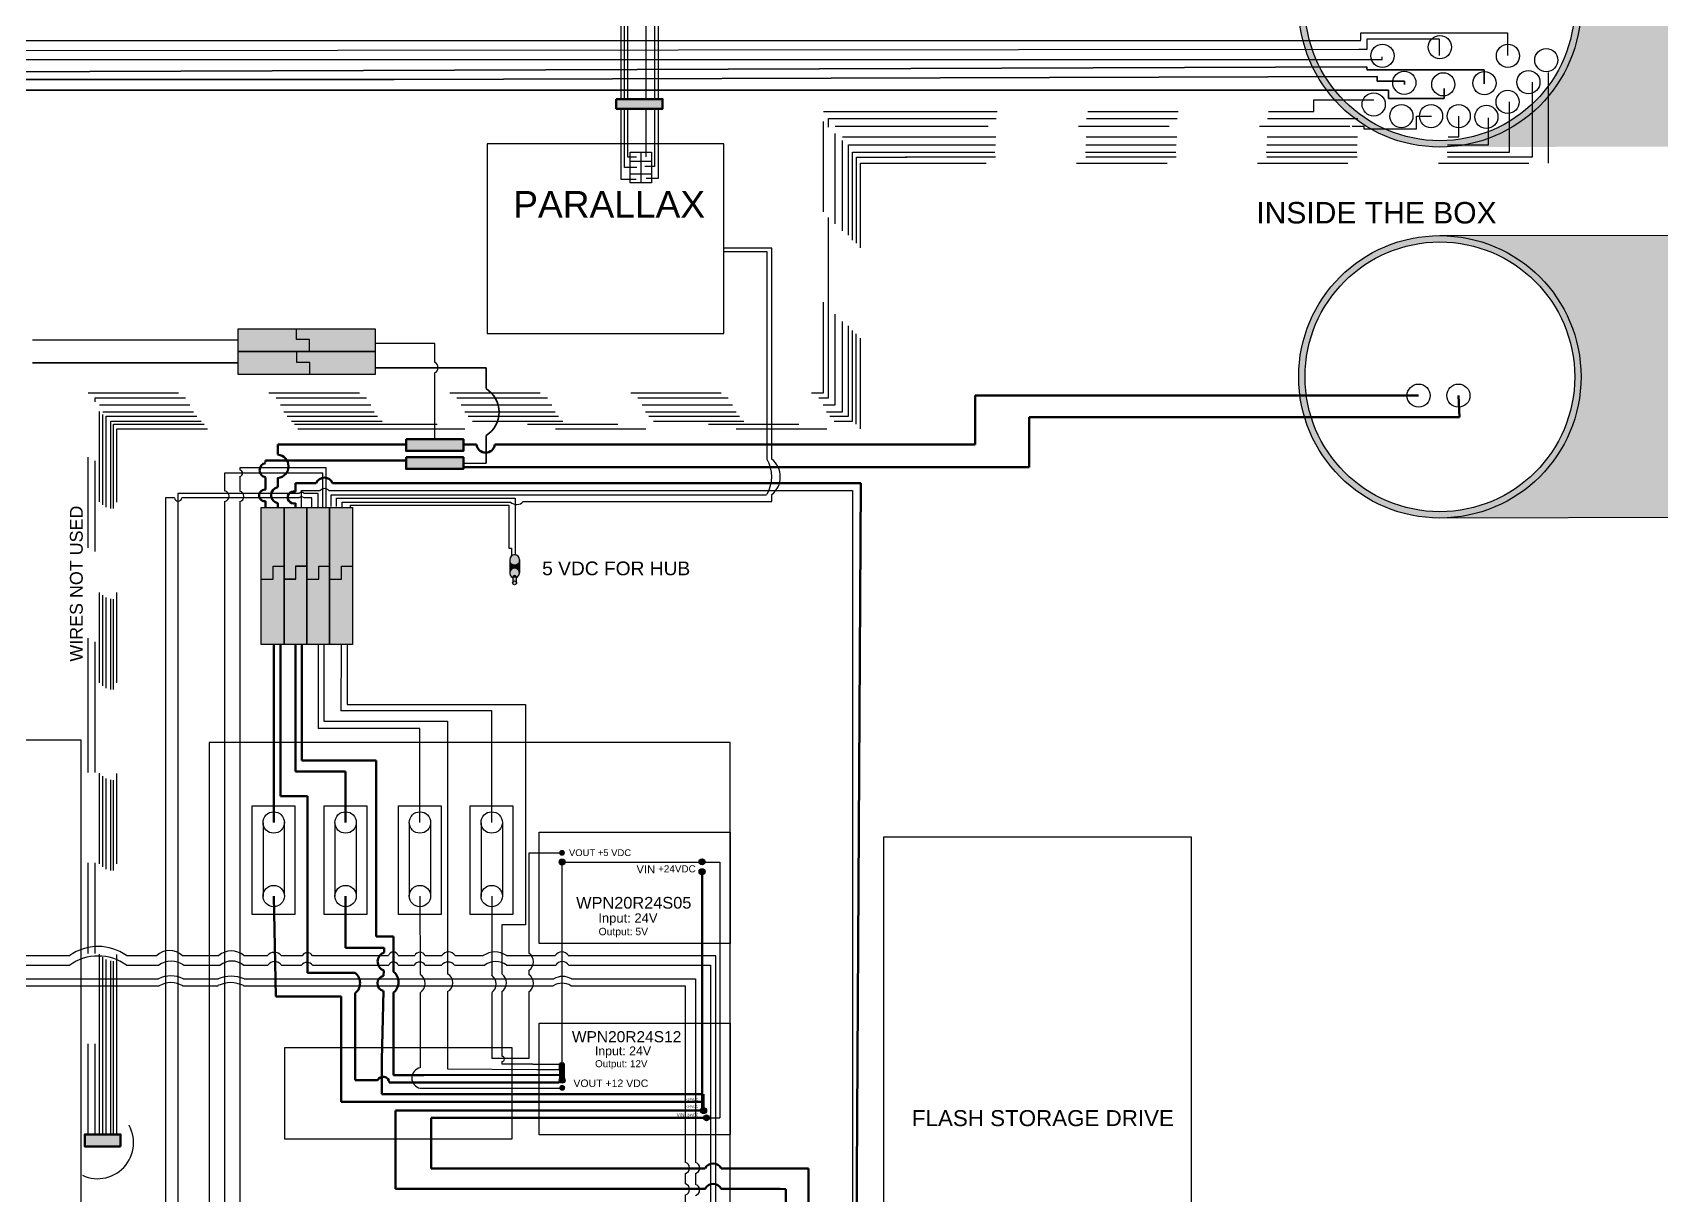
# Paper-space layout 'Layout2' of a CAD drawing. Header units: inches. Extents: x 1.28 to 10.29, y 0.23 to 7.34.
# Drawn here: x 3.052 to 4.853, y 4.279 to 5.564 of the extents above; entities that cross this region are included whole.
import ezdxf

# ---------------------------------------------------------------- set-up
doc = ezdxf.new("R2010")
doc.units = ezdxf.units.IN
doc.header["$LTSCALE"] = 0.002
doc.header["$MEASUREMENT"] = 0
doc.linetypes.add('ACAD_ISO02W100', pattern=[15, 12, -3])
doc.linetypes.add('ACAD_ISO03W100', pattern=[30, 12, -18])
for name, color, linetype in [('12VDC', 2, 'Continuous'), ('12VDC red', 1, 'Continuous'), ('5V for hub', 250, 'Continuous'), ('5VDC', 1, 'Continuous'), ('Black GND', 250, 'Continuous'), ('Connectors', 250, 'Continuous'), ('goes out of box', 4, 'Continuous'), ('Parallax', 83, 'Continuous'), ('power conv', 8, 'Continuous'), ('power protection board', 7, 'Continuous'), ('r232 motor control wires', 251, 'Continuous'), ('Texts', 6, 'Continuous')]:
    doc.layers.add(name, color=color, linetype=linetype)
for name, color, linetype, lineweight in [('12VDC Blue', 5, 'Continuous', 30), ('24VDC', 1, 'Continuous', 60), ('Flash Drive', 1, 'Continuous', 30), ('Hole', 250, 'ACAD_ISO02W100', 90), ('lidar data', 251, 'Continuous', 30), ('Motherboard', 92, 'Continuous', 30), ('tape', 8, 'Continuous', 90), ('White Wires Hole', 251, 'ACAD_ISO02W100', 25), ('White Wires Parallax', 251, 'Continuous', 25)]:
    doc.layers.add(name, color=color, linetype=linetype, lineweight=lineweight)
doc.styles.get("Standard").update_dxf_attribs({"font": 'arial.ttf'})

psp = doc.layouts.new('Layout2')

# ---------------------------------------------------------------- hatches: boundary and pattern name
at = {"layer": '24VDC', "true_color": 0x636466}
h = psp.add_hatch(color=251, dxfattribs=at)
h.dxf.hatch_style = 1
h.paths.add_polyline_path([(3.5282, 5.1145), (3.4648, 5.1145), (3.4648, 5.1086), (3.5282, 5.1086)])
h.paths.add_polyline_path([(3.5282, 5.1086), (3.4648, 5.1086), (3.4648, 5.1016), (3.5282, 5.1016)])
h.paths.add_polyline_path([(3.5282, 5.0881), (3.4648, 5.0881), (3.4648, 5.0816), (3.5282, 5.0816)])
h.paths.add_polyline_path([(3.5282, 5.0945), (3.4648, 5.0945), (3.4648, 5.0881), (3.5282, 5.0881)])
at = {"layer": '24VDC', "true_color": 0x939598, "transparency": 33554687}
h = psp.add_hatch(color=252, dxfattribs=at)
h.dxf.hatch_style = 1
h.paths.add_polyline_path([(3.7938, 4.3905), (3.7921, 4.3905), (3.7921, 4.3819), (3.7938, 4.3819)])
h.paths.add_polyline_path([(3.7938, 4.3819), (3.7921, 4.3819), (3.7921, 4.3723), (3.7938, 4.3723)])
at = {"layer": '5V for hub', "true_color": 0x939598}
h = psp.add_hatch(color=252, dxfattribs=at)
h.dxf.hatch_style = 1
h.paths.add_polyline_path([(3.5795, 4.9814, 1), (3.5902, 4.9814, 1)])
h.paths.add_polyline_path([(3.5795, 4.9666, 0.298414), (3.5827, 4.9617, -0.94395), (3.587, 4.9617, 0.298414), (3.5902, 4.9666, 1)])
h.paths.add_polyline_path([(3.587, 4.9557, 1), (3.5827, 4.9557, 1)])
h.paths.add_polyline_path([(3.587, 4.9617, 0.94395), (3.5827, 4.9617, 0.208334)], flags=17)
h.paths.add_polyline_path([(3.587, 4.9616, 1), (3.5827, 4.9616), (3.5827, 4.9557, -1), (3.587, 4.9557)])
h = psp.add_hatch(color=252, dxfattribs=at)
h.dxf.hatch_style = 1
h.paths.add_polyline_path([(3.5902, 4.9814, -1), (3.5795, 4.9814), (3.5795, 4.9668), (3.5795, 4.9668, -0.982512), (3.5902, 4.9666), (3.5902, 4.9666)])
h = psp.add_hatch(color=252, dxfattribs=at)
h.dxf.hatch_style = 1
h.paths.add_polyline_path([(3.5827, 4.9617, 0.208334), (3.587, 4.9617, 0.94395)])
at = {"layer": '5VDC'}
h = psp.add_hatch(color=1, dxfattribs=at)
h.dxf.hatch_style = 1
h.paths.add_polyline_path([(3.3551, 5.0389), (3.3299, 5.0389), (3.3299, 4.9601), (3.3431, 4.9601), (3.3431, 4.9745), (3.3551, 4.9745)])
h.paths.add_polyline_path([(3.3551, 4.9745), (3.3431, 4.9745), (3.3431, 4.9601), (3.3299, 4.9601), (3.3299, 4.8877), (3.3551, 4.8877)])
h.paths.add_polyline_path([(3.3299, 4.9743), (3.3179, 4.9743), (3.3179, 4.9599), (3.3047, 4.9599), (3.3047, 4.8877), (3.3299, 4.8877)])
h.paths.add_polyline_path([(3.3299, 5.0389), (3.3047, 5.0389), (3.3047, 4.9599), (3.3179, 4.9599), (3.3179, 4.9743), (3.3299, 4.9743)])
h = psp.add_hatch(color=5, dxfattribs=at)
h.dxf.hatch_style = 1
h.paths.add_polyline_path([(3.3803, 5.0389), (3.3551, 5.0389), (3.3551, 4.9596), (3.3683, 4.9596), (3.3683, 4.974), (3.3803, 4.974)])
h.paths.add_polyline_path([(3.3803, 4.974), (3.3683, 4.974), (3.3683, 4.9596), (3.3551, 4.9596), (3.3551, 4.8877), (3.3803, 4.8877)])
h = psp.add_hatch(color=2, dxfattribs=at)
h.dxf.hatch_style = 1
h.paths.add_polyline_path([(3.4055, 5.0389), (3.3803, 5.0389), (3.3803, 4.9598), (3.3935, 4.9598), (3.3935, 4.9743), (3.4055, 4.9743)])
h.paths.add_polyline_path([(3.4055, 4.9743), (3.3935, 4.9743), (3.3935, 4.9598), (3.3803, 4.9598), (3.3803, 4.8877), (3.4055, 4.8877)])
at = {"layer": 'Black GND', "transparency": 33554687}
h = psp.add_hatch(color=4, dxfattribs=at)
h.dxf.hatch_style = 1
h.paths.add_polyline_path([(4.9055, 5.3401), (4.6073, 5.3395, -0.415378), (4.7641, 5.1834, -0.41305), (4.6086, 5.0272), (4.9055, 5.0278)])
h.paths.add_polyline_path([(5.2204, 5.3407), (4.9055, 5.3401), (4.9055, 5.0278), (5.2216, 5.0284, -0.415378), (5.0648, 5.1846, -0.41305)])
at = {"layer": 'Black GND'}
h = psp.add_hatch(color=1, dxfattribs=at)
h.dxf.hatch_style = 1
h.paths.add_polyline_path([(3.3583, 5.1861), (3.3583, 5.1993), (3.3439, 5.1993), (3.3439, 5.2113), (3.2793, 5.2113), (3.2793, 5.1861)])
at = {"layer": 'Black GND', "transparency": 33554687}
h = psp.add_hatch(color=1, dxfattribs=at)
h.dxf.hatch_style = 1
h.paths.add_polyline_path([(3.634, 4.6573, 0.414214), (3.6373, 4.654), (3.6373, 4.6573), (3.6405, 4.6573, 1)])
h.paths.add_polyline_path([(3.6405, 4.6573), (3.6373, 4.6573), (3.6373, 4.654, 0.414214)], flags=17)
at = {"layer": 'Black GND', "true_color": 0x000000, "transparency": 33554687}
h = psp.add_hatch(color=18, dxfattribs=at)
h.dxf.hatch_style = 1
h.paths.add_polyline_path([(3.6341, 4.6471, 0.414214), (3.6374, 4.6438), (3.6374, 4.6471), (3.6407, 4.6471, 1)])
h.paths.add_polyline_path([(3.6407, 4.6471), (3.6374, 4.6471), (3.6374, 4.6438, 0.414214)], flags=17)
h = psp.add_hatch(color=18, dxfattribs=at)
h.dxf.hatch_style = 1
h.paths.add_polyline_path([(3.7888, 4.6473, 0.414214), (3.7921, 4.644), (3.7921, 4.6473), (3.7954, 4.6473, 1)])
h.paths.add_polyline_path([(3.7954, 4.6473), (3.7921, 4.6473), (3.7921, 4.644, 0.414214)], flags=17)
at = {"layer": 'Black GND', "transparency": 33554687}
h = psp.add_hatch(color=1, dxfattribs=at)
h.dxf.hatch_style = 1
h.paths.add_polyline_path([(3.7888, 4.6364, 0.414214), (3.7921, 4.6331), (3.7921, 4.6364), (3.7954, 4.6364, 1)])
h.paths.add_polyline_path([(3.7954, 4.6364), (3.7921, 4.6364), (3.7921, 4.6331, 0.414214)], flags=17)
at = {"layer": 'Black GND', "true_color": 0x000000, "transparency": 33554687}
h = psp.add_hatch(color=18, dxfattribs=at)
h.dxf.hatch_style = 1
h.paths.add_polyline_path([(3.6341, 4.4059, 0.414214), (3.6374, 4.4026), (3.6374, 4.4059), (3.6407, 4.4059, 1)])
h.paths.add_polyline_path([(3.6407, 4.4059), (3.6374, 4.4059), (3.6374, 4.4026, 0.414214)], flags=17)
at = {"layer": 'Black GND', "transparency": 33554687}
h = psp.add_hatch(color=1, dxfattribs=at)
h.dxf.hatch_style = 1
h.paths.add_polyline_path([(3.6342, 4.3975, 0.414214), (3.6375, 4.3942), (3.6375, 4.3975), (3.6408, 4.3975, 1)])
h.paths.add_polyline_path([(3.6408, 4.3975), (3.6375, 4.3975), (3.6375, 4.3942, 0.414214)], flags=17)
h = psp.add_hatch(color=1, dxfattribs=at)
h.dxf.hatch_style = 1
h.paths.add_polyline_path([(3.7906, 4.3723, 0.414214), (3.7938, 4.369), (3.7938, 4.3723), (3.7971, 4.3723, 1)])
h.paths.add_polyline_path([(3.7971, 4.3723), (3.7938, 4.3723), (3.7938, 4.369, 0.414214)], flags=17)
at = {"layer": 'Black GND', "true_color": 0x000000, "transparency": 33554687}
h = psp.add_hatch(color=18, dxfattribs=at)
h.dxf.hatch_style = 1
h.paths.add_polyline_path([(3.7937, 4.3643, 0.414214), (3.797, 4.361), (3.797, 4.3643), (3.8002, 4.3643, 1)])
h.paths.add_polyline_path([(3.8002, 4.3643), (3.797, 4.3643), (3.797, 4.361, 0.414214)], flags=17)
at = {"layer": 'goes out of box'}
h = psp.add_hatch(color=256, dxfattribs=at)
h.dxf.hatch_style = 1
h.paths.add_polyline_path([(4.4518, 5.5935, 1), (4.7641, 5.5935, 1)])
h.paths.add_polyline_path([(4.7571, 5.5935, -1), (4.4588, 5.5935, -1)], flags=16)
h = psp.add_hatch(color=256, dxfattribs=at)
h.dxf.hatch_style = 1
h.paths.add_polyline_path([(4.4518, 5.1834, 1), (4.7641, 5.1834, 1)])
h.paths.add_polyline_path([(4.7571, 5.1834, -1), (4.4588, 5.1834, -1)], flags=16)
at = {"layer": 'goes out of box', "true_color": 0x000000}
h = psp.add_hatch(color=18, dxfattribs=at)
h.dxf.hatch_style = 1
h.paths.add_polyline_path([(3.2793, 5.2365), (3.2793, 5.2113), (3.3581, 5.2113), (3.3581, 5.2245), (3.3437, 5.2245), (3.3437, 5.2365)])
h.paths.add_polyline_path([(3.3437, 5.2365), (3.3437, 5.2245), (3.3581, 5.2245), (3.3581, 5.2113), (3.4305, 5.2113), (3.4305, 5.2365)])
at = {"layer": 'goes out of box'}
h = psp.add_hatch(color=1, dxfattribs=at)
h.dxf.hatch_style = 1
h.paths.add_polyline_path([(3.3583, 5.1861), (3.3583, 5.1993), (3.3439, 5.1993), (3.3439, 5.2113), (3.2793, 5.2113), (3.2793, 5.1861)], flags=17)
h.paths.add_polyline_path([(3.2793, 5.2113), (3.2793, 5.1861), (3.4305, 5.1861), (3.4305, 5.2113)])
at = {"layer": 'tape', "true_color": 0x939598, "transparency": 33554687}
h = psp.add_hatch(color=252, dxfattribs=at)
h.dxf.hatch_style = 1
h.paths.add_polyline_path([(3.7484, 5.4904), (3.6973, 5.4904), (3.6973, 5.4798), (3.7484, 5.4798)])
at = {"layer": 'tape', "true_color": 0x636466, "transparency": 33554687}
h = psp.add_hatch(color=251, dxfattribs=at)
h.dxf.hatch_style = 1
h.paths.add_polyline_path([(3.7484, 5.4904), (3.6973, 5.4904), (3.6973, 5.4798), (3.7484, 5.4798)])
at = {"layer": 'tape', "transparency": 33554687}
h = psp.add_hatch(color=8, dxfattribs=at)
h.dxf.hatch_style = 1
h.paths.add_polyline_path([(3.6374, 4.4245), (3.635, 4.4245), (3.635, 4.421), (3.6374, 4.421)])
h.paths.add_polyline_path([(3.6391, 4.4245), (3.6374, 4.4245), (3.6374, 4.4091, -0.143295), (3.6391, 4.4086)])
h.paths.add_polyline_path([(3.6374, 4.421), (3.635, 4.421), (3.6351, 4.4126), (3.6374, 4.4126)])
h.paths.add_polyline_path([(3.6374, 4.4126), (3.6351, 4.4126), (3.6352, 4.4083, -0.181979), (3.6374, 4.4091)])
at = {"layer": 'tape', "true_color": 0x636466, "transparency": 33554687}
h = psp.add_hatch(color=251, dxfattribs=at)
h.dxf.hatch_style = 1
h.paths.add_polyline_path([(3.1492, 4.3461), (3.1095, 4.3461), (3.1095, 4.3327), (3.1492, 4.3327)])
at = {"layer": 'White Wires Hole', "transparency": 33554687}
h = psp.add_hatch(color=4, dxfattribs=at)
h.dxf.hatch_style = 1
h.paths.add_polyline_path([(4.9055, 5.7502), (4.7243, 5.7499), (4.7243, 5.7367), (4.7435, 5.7367), (4.7435, 5.7335), (4.7435, 5.671, -0.130634), (4.7641, 5.5935, -0.174959), (4.7281, 5.4938), (4.7281, 5.4376), (4.9055, 5.438)])
h.paths.add_polyline_path([(4.7435, 5.7335), (4.7435, 5.7367), (4.7243, 5.7367), (4.7243, 5.7499), (4.7207, 5.7499), (4.7207, 5.7335), (4.7405, 5.7335), (4.7405, 5.676, -0.009181), (4.7435, 5.671)])
h.paths.add_polyline_path([(4.7405, 5.7335), (4.7207, 5.7335), (4.7207, 5.7499), (4.7165, 5.7499), (4.7165, 5.7297), (4.7358, 5.7297), (4.7358, 5.6832, -0.013843), (4.7405, 5.676)])
h.paths.add_polyline_path([(4.7358, 5.7297), (4.7165, 5.7297), (4.7165, 5.7499), (4.7145, 5.7499), (4.7145, 5.7269), (4.7165, 5.7269), (4.7315, 5.7269), (4.7315, 5.7226), (4.7315, 5.6889, -0.011389), (4.7358, 5.6832)])
h.paths.add_polyline_path([(4.7315, 5.7269), (4.7165, 5.7269), (4.7145, 5.7269), (4.7145, 5.7499), (4.7124, 5.7499), (4.7124, 5.7226), (4.7276, 5.7226), (4.7276, 5.6938, -0.010079), (4.7315, 5.6889), (4.7315, 5.7226)])
h.paths.add_polyline_path([(4.7276, 5.7226), (4.7124, 5.7226), (4.7124, 5.7499), (4.7082, 5.7499), (4.7082, 5.7132, -0.043998), (4.7276, 5.6938)])
h.paths.add_polyline_path([(4.7082, 5.7499), (4.7056, 5.7498), (4.7056, 5.7386), (4.6841, 5.7386), (4.6841, 5.7298, -0.046915), (4.7082, 5.7132)])
h.paths.add_polyline_path([(4.7056, 5.7498), (4.7032, 5.7498), (4.7032, 5.7467), (4.6535, 5.7467), (4.6535, 5.7428, -0.053396), (4.6841, 5.7298), (4.6841, 5.7386), (4.7056, 5.7386)])
h.paths.add_polyline_path([(4.7032, 5.7498), (4.6226, 5.7497), (4.6226, 5.749, -0.050676), (4.6535, 5.7428), (4.6535, 5.7467), (4.7032, 5.7467)])
h.paths.add_polyline_path([(4.7281, 5.4938, -0.04037), (4.7105, 5.4758), (4.7105, 5.4376), (4.7281, 5.4376)])
h.paths.add_polyline_path([(4.7105, 5.4758, -0.050311), (4.6849, 5.4577), (4.6849, 5.4375), (4.7105, 5.4376)])
h.paths.add_polyline_path([(4.6849, 5.4577, -0.041428), (4.6615, 5.4468), (4.6615, 5.4398), (4.6354, 5.4398, -0.04318), (4.6086, 5.4374), (4.6849, 5.4375)])
h.paths.add_polyline_path([(4.6615, 5.4468, -0.043352), (4.6354, 5.4398), (4.6615, 5.4398)], flags=17)
h.paths.add_polyline_path([(5.2207, 5.7509), (4.9055, 5.7502), (4.9055, 5.438), (5.221, 5.4386, -0.414214), (5.0648, 5.5947, -0.413632)])

# ---------------------------------------------------------------- linework, layer by layer
psp.add_line((3.3067, 4.6906), (3.3067, 4.6091))
psp.add_lwpolyline([(3.3308, 4.4422), (3.5819, 4.4422), (3.5819, 4.3407), (3.3308, 4.3407)], close=True)
at = {"layer": '12VDC'}
for p, q in [((3.0929, 4.5436), (2.8016, 4.5436)), ((3.1888, 4.5436), (3.1557, 4.5436)), ((3.2577, 4.5436), (3.2175, 4.5436)), ((3.3115, 4.5436), (3.2855, 4.5436)), ((3.3501, 4.5436), (3.3267, 4.5436)), ((3.4453, 4.5436), (3.3614, 4.5436)), ((3.4744, 4.5436), (3.456, 4.5436)), ((3.5045, 4.5436), (3.486, 4.5436)), ((3.5502, 4.5436), (3.519, 4.5436)), ((3.6297, 4.5436), (3.5757, 4.5436)), ((3.8072, 4.5436), (3.6442, 4.5436)), ((3.8072, 4.0103), (3.8072, 4.5436)), ((2.821, 4.5331), (3.0929, 4.5331)), ((3.1557, 4.5331), (3.1913, 4.5331)), ((3.2189, 4.5331), (3.2594, 4.5331)), ((3.285, 4.5331), (3.312, 4.5331)), ((3.327, 4.5331), (3.3492, 4.5331)), ((3.3614, 4.5331), (3.4457, 4.5331)), ((3.456, 4.5331), (3.4738, 4.5331)), ((3.486, 4.5331), (3.5039, 4.5331)), ((3.5186, 4.5331), (3.5518, 4.5331)), ((3.5759, 4.5331), (3.6303, 4.5331)), ((3.6448, 4.5331), (3.8016, 4.5331)), ((3.8016, 4.5331), (3.8016, 3.9915))]:
    psp.add_line(p, q, dxfattribs=at)
at = {"layer": '12VDC', "color": 1}
for p, q in [((3.4804, 4.4283), (3.4804, 4.4197)), ((3.4804, 4.3971), (3.6383, 4.3971))]:
    psp.add_line(p, q, dxfattribs=at)
at = {"layer": '12VDC'}
for centre, radius, start, end in [((3.1243, 4.5002), 0.0536, 54.145, 125.855), ((3.1243, 4.4896), 0.0536, 54.145, 125.855), ((3.2032, 4.5284), 0.0209, 46.6149, 133.3851), ((3.2716, 4.5276), 0.0212, 49.0639, 130.9361), ((3.3191, 4.5375), 0.00977, 38.6855, 141.3145), ((3.3557, 4.5408), 0.00632, 26.293, 153.707), ((3.4507, 4.542), 0.00562, 16.6455, 163.3545), ((3.4802, 4.541), 0.00637, 24.5259, 155.4741), ((3.5117, 4.5392), 0.0085, 31.5795, 148.4205), ((3.563, 4.5257), 0.022, 54.5369, 125.4631), ((3.637, 4.5392), 0.0085, 31.5795, 148.4205), ((3.2051, 4.5144), 0.0232, 53.4434, 126.5566), ((3.2722, 4.5175), 0.0202, 50.6889, 129.3111), ((3.3195, 4.5281), 0.00896, 33.3424, 146.6576), ((3.3553, 4.5286), 0.00756, 36.4185, 143.5815), ((3.4509, 4.531), 0.00555, 21.2053, 158.7947), ((3.4799, 4.5294), 0.00711, 31.3283, 148.6717), ((3.5112, 4.5273), 0.0093, 38.1799, 141.8201), ((3.5639, 4.5167), 0.0203, 53.6551, 126.3449), ((3.6375, 4.5286), 0.0085, 31.5795, 148.4205)]:
    psp.add_arc(centre, radius, start, end, dxfattribs=at)
at = {"layer": '12VDC', "color": 1}
psp.add_arc((3.4826, 4.4084), 0.0115, 101.1721, 258.8279, dxfattribs=at)
at = {"layer": '12VDC Blue'}
for p, q in [((3.2088, 5.0497), (3.199, 5.0497)), ((3.199, 5.0497), (3.199, 3.7272)), ((3.3099, 5.0544), (3.2125, 5.0544)), ((3.2125, 5.0544), (3.2125, 3.7349)), ((3.284, 5.0497), (3.217, 5.0497)), ((3.3464, 5.0497), (3.284, 5.0497)), ((3.3466, 5.0544), (3.3099, 5.0544)), ((3.3608, 5.0497), (3.352, 5.0497)), ((3.3677, 5.0544), (3.3522, 5.0544)), ((3.3608, 5.0389), (3.3608, 5.0497)), ((3.3677, 5.0389), (3.3677, 5.0544))]:
    psp.add_line(p, q, dxfattribs=at)
for centre, radius, start, end in [((3.2129, 5.0502), 0.00413, 186.8534, 353.1466), ((3.3492, 5.0459), 0.00472, 53.3106, 126.6894), ((3.3494, 5.0524), 0.00341, 34.2464, 145.7536)]:
    psp.add_arc(centre, radius, start, end, dxfattribs=at)
at = {"layer": '12VDC red'}
for p, q in [((3.4801, 4.6095), (3.4803, 4.523)), ((3.4803, 4.5027), (3.4804, 4.4283))]:
    psp.add_line(p, q, dxfattribs=at)
at = {"layer": '24VDC', "color": 253, "lineweight": 35}
psp.add_line((3.2793, 5.1987), (3.0518, 5.1987), dxfattribs=at)
at = {"layer": '24VDC', "color": 1, "lineweight": 35}
for p, q in [((3.5533, 5.1933), (3.4305, 5.1933)), ((3.5533, 5.1704), (3.5533, 5.1933)), ((3.5533, 5.0881), (3.5533, 5.1185))]:
    psp.add_line(p, q, dxfattribs=at)
at = {"layer": '24VDC'}
for p, q in [((4.6295, 5.1389), (4.6284, 5.1626)), ((4.1536, 5.0834), (4.1536, 5.1389)), ((4.1536, 5.1389), (4.6295, 5.1389)), ((3.3094, 5.0908), (3.4648, 5.0908)), ((3.3094, 5.089), (3.3094, 5.0908)), ((3.8389, 5.0834), (3.5282, 5.0834)), ((3.8389, 5.0834), (4.1536, 5.0834)), ((3.3094, 5.0588), (3.3094, 5.0723)), ((3.3425, 5.0657), (3.3654, 5.0657)), ((3.3425, 5.0565), (3.3425, 5.0657)), ((3.3835, 5.0657), (3.9132, 5.0657)), ((3.9132, 5.0657), (3.9676, 5.0657)), ((3.9676, 5.0657), (3.9615, 3.9762)), ((3.3094, 5.0389), (3.3094, 5.0459)), ((3.3425, 5.0389), (3.3425, 5.0437)), ((3.3185, 4.7492), (3.3185, 4.8877)), ((3.3427, 4.8877), (3.3427, 4.7472)), ((3.3185, 4.6908), (3.3185, 4.7492)), ((3.3479, 4.7471), (3.3427, 4.7472)), ((3.3979, 4.7471), (3.3479, 4.7471)), ((3.3979, 4.6908), (3.3979, 4.7471)), ((3.3979, 4.6095), (3.3979, 4.5522)), ((3.3979, 4.5522), (3.4407, 4.5522)), ((3.4407, 4.5522), (3.4405, 4.5471)), ((3.4401, 4.5272), (3.44, 4.5214)), ((3.4533, 4.3567), (3.4533, 4.3723)), ((3.4533, 4.3567), (3.4533, 4.2858)), ((3.4533, 4.2858), (3.7956, 4.2858)), ((3.8133, 4.2858), (3.8783, 4.2858)), ((3.8783, 4.2858), (3.8848, 4.2857)), ((3.8848, 4.2238), (3.8848, 4.2857))]:
    psp.add_line(p, q, dxfattribs=at)
at = {"layer": '24VDC', "color": 1, "lineweight": 30}
psp.add_line((3.5282, 5.0881), (3.5533, 5.0881), dxfattribs=at)
at = {"layer": '24VDC', "ltscale": 4}
psp.add_line((3.7921, 4.3905), (3.7921, 4.6364), dxfattribs=at)
at = {"layer": '24VDC', "lineweight": 70}
for p, q in [((3.3207, 4.4985), (3.3185, 4.6095)), ((3.4397, 4.5048), (3.438, 4.4283)), ((3.3932, 4.4985), (3.3207, 4.4985)), ((3.3932, 4.4283), (3.3932, 4.4985))]:
    psp.add_line(p, q, dxfattribs=at)
at = {"layer": '24VDC', "lineweight": 70, "ltscale": 4}
for p, q in [((3.3932, 4.4283), (3.3932, 4.3819)), ((3.3932, 4.3819), (3.7921, 4.3819)), ((3.438, 4.3905), (3.7921, 4.3905)), ((3.4533, 4.3723), (3.7921, 4.3723))]:
    psp.add_line(p, q, dxfattribs=at)
at = {"layer": '24VDC', "linetype": 'ACAD_ISO03W100', "lineweight": 70, "ltscale": 4}
psp.add_line((3.438, 4.4283), (3.438, 4.3905), dxfattribs=at)
at = {"layer": '24VDC', "color": 1, "lineweight": 35}
psp.add_arc((3.5369, 5.1444), 0.0307, 302.2487, 57.7513, dxfattribs=at)
at = {"layer": '24VDC'}
for centre, radius, start, end in [((3.3109, 5.0802), 0.00802, 100.7194, 259.2806), ((3.3745, 5.0624), 0.00962, 20.0097, 159.9903), ((3.3088, 5.0523), 0.00649, 84.4713, 275.5287), ((3.3406, 5.0501), 0.00665, 73.606, 286.394), ((3.4441, 4.5371), 0.0107, 109.3949, 248.1833), ((3.4415, 4.513), 0.00845, 100.0702, 257.508)]:
    psp.add_arc(centre, radius, start, end, dxfattribs=at)
at = {"layer": '24VDC', "lineweight": 90}
psp.add_arc((3.8044, 4.2816), 0.00976, 25.5798, 154.4202, dxfattribs=at)
at = {"layer": '5V for hub'}
for p, q in [((3.4034, 5.0389), (3.4034, 5.0416)), ((3.4034, 5.0416), (3.4998, 5.0416)), ((3.4998, 5.0416), (3.5784, 5.0416)), ((3.5784, 5.0416), (3.5784, 4.9939))]:
    psp.add_line(p, q, dxfattribs=at)
at = {"layer": '5V for hub', "color": 250}
psp.add_lwpolyline([(3.3878, 5.04), (3.3878, 5.0492), (3.5216, 5.0492), (3.5854, 5.0492), (3.5854, 5.0108), (3.5854, 4.9866)], dxfattribs=at)
at = {"layer": '5V for hub'}
for points in [[(3.5902, 4.9814, 1), (3.5795, 4.9814), (3.5795, 4.9668)], [(3.587, 4.9557), (3.587, 4.9616, 1), (3.5827, 4.9616), (3.5827, 4.9558)]]:
    psp.add_lwpolyline(points, format="xyb", dxfattribs=at)
psp.add_lwpolyline([(3.5902, 4.9814), (3.5902, 4.9666)], close=True, dxfattribs=at)
psp.add_circle((3.5848, 4.9557), 0.00212, dxfattribs=at)
psp.add_arc((3.5848, 4.9666), 0.00531, 293.5366, 246.4634, dxfattribs=at)
at = {"layer": '5VDC'}
for p, q in [((3.3677, 4.8877), (3.3677, 4.7947)), ((3.3929, 4.8877), (3.3927, 4.8143)), ((3.5596, 4.8143), (3.3927, 4.8143)), ((3.5596, 4.6908), (3.5596, 4.8143)), ((3.4801, 4.7947), (3.3677, 4.7947)), ((3.4801, 4.6908), (3.4801, 4.7947)), ((3.5596, 4.6095), (3.5596, 4.5218)), ((3.5596, 4.5027), (3.5596, 4.43))]:
    psp.add_line(p, q, dxfattribs=at)
at = {"layer": '5VDC', "ltscale": 4.5}
for p, q in [((3.6372, 4.6569), (3.6007, 4.6569)), ((3.6007, 4.6569), (3.6007, 4.5465)), ((3.6007, 4.5273), (3.6007, 4.5226)), ((3.6007, 4.5035), (3.6007, 4.4651)), ((3.6007, 4.4651), (3.6007, 4.43)), ((3.6007, 4.43), (3.5597, 4.43))]:
    psp.add_line(p, q, dxfattribs=at)
at = {"layer": '5VDC'}
for points in [[(3.8641, 5.0921), (3.8641, 5.3216), (3.8163, 5.3216)], [(3.3821, 5.0402), (3.3821, 5.0528), (3.4924, 5.0528), (3.8633, 5.0528)]]:
    psp.add_lwpolyline(points, dxfattribs=at)
for centre, radius, start, end in [((3.8308, 5.073), 0.0384, 330.1486, 29.8514), ((3.4738, 4.5128), 0.012, 302.767, 57.4044), ((3.5527, 4.5123), 0.0118, 305.7768, 54.2371)]:
    psp.add_arc(centre, radius, start, end, dxfattribs=at)
at = {"layer": '5VDC', "ltscale": 4.5}
for centre in [(3.5941, 4.5369), (3.5941, 4.5131)]:
    psp.add_arc(centre, 0.0116, 304.6128, 55.3872, dxfattribs=at)
at = {"layer": 'Black GND', "color": 4}
for p, q in [((4.6079, 5.3395), (5.221, 5.3407)), ((5.221, 5.0284), (4.6079, 5.0272))]:
    psp.add_line(p, q, dxfattribs=at)
at = {"layer": 'Black GND'}
for p, q in [((3.2793, 5.2239), (3.0518, 5.2239)), ((3.4965, 5.2204), (3.4305, 5.2204)), ((3.4965, 5.1996), (3.4965, 5.2204)), ((3.4965, 5.1145), (3.4965, 5.1877)), ((3.3765, 5.0828), (3.281, 5.0828)), ((3.281, 5.0828), (3.281, 5.0805)), ((3.3765, 5.0389), (3.3765, 5.0828)), ((3.3728, 5.0771), (3.2642, 5.0771)), ((3.2642, 5.0771), (3.2642, 5.0574)), ((3.281, 5.0733), (3.281, 5.0571)), ((3.3728, 5.0389), (3.3728, 5.0771)), ((3.2642, 5.0457), (3.2642, 3.7197)), ((3.281, 5.0455), (3.281, 5.0373)), ((3.3492, 5.0389), (3.3492, 5.0576)), ((3.3492, 5.0576), (3.3699, 5.0576)), ((3.3796, 5.0576), (3.9585, 5.0576)), ((3.9585, 5.0576), (3.9585, 3.9433)), ((3.3299, 4.9745), (3.3299, 5.0389)), ((3.5784, 4.9939), (3.5814, 4.9939)), ((3.5814, 4.9939), (3.5814, 4.9854)), ((3.3299, 4.9601), (3.3299, 4.9743)), ((3.3299, 4.9601), (3.3299, 4.8877)), ((3.3739, 4.8877), (3.3739, 4.8028)), ((3.3998, 4.8877), (3.3998, 4.8212)), ((3.3998, 4.8212), (3.5831, 4.8212)), ((3.5831, 4.8212), (3.5967, 4.8212)), ((3.5967, 4.8212), (3.5967, 4.5778)), ((3.3739, 4.8028), (3.5108, 4.8028)), ((3.5108, 4.8028), (3.5108, 4.5236)), ((3.5967, 4.5778), (3.5706, 4.5778)), ((3.5706, 4.5778), (3.5706, 4.5234)), ((2.8428, 4.5179), (3.1911, 4.5179)), ((2.8603, 4.5104), (3.192, 4.5104)), ((3.2178, 4.5104), (3.2569, 4.5104)), ((3.2184, 4.5179), (3.257, 4.5179)), ((3.285, 4.5104), (3.6276, 4.5104)), ((3.2859, 4.5179), (3.6282, 4.5179)), ((3.5706, 4.5039), (3.5706, 4.4324)), ((3.647, 4.5104), (3.7736, 4.5104)), ((3.6476, 4.5179), (3.7849, 4.5179)), ((3.7736, 4.5104), (3.7736, 4.315)), ((3.7849, 4.5179), (3.7849, 4.315)), ((3.5108, 4.4283), (3.5108, 4.4186)), ((3.5706, 4.4266), (3.5706, 4.4238)), ((3.7736, 4.3029), (3.7736, 4.2914)), ((3.7849, 4.3029), (3.7849, 4.2908)), ((3.7736, 4.2792), (3.7736, 3.9526))]:
    psp.add_line(p, q, dxfattribs=at)
at = {"layer": 'Black GND', "lineweight": 90}
for p, q in [((4.0942, 5.1086), (4.0942, 5.1626)), ((4.5844, 5.1626), (4.0942, 5.1626)), ((3.4648, 5.1086), (3.323, 5.1086)), ((3.323, 5.0974), (3.323, 5.1086)), ((3.5427, 5.1086), (3.5282, 5.1086)), ((3.6877, 5.1086), (3.5628, 5.1086)), ((3.6877, 5.1086), (3.8389, 5.1086)), ((3.8389, 5.1086), (4.0942, 5.1086)), ((3.323, 5.0616), (3.323, 5.0716)), ((3.323, 5.0389), (3.323, 5.0437))]:
    psp.add_line(p, q, dxfattribs=at)
at = {"layer": 'Black GND', "lineweight": 70}
for p, q in [((3.3258, 4.7199), (3.3258, 4.8877)), ((3.3496, 4.8877), (3.3496, 4.7594)), ((3.3496, 4.7594), (3.4317, 4.7594)), ((3.4317, 4.7594), (3.4317, 4.5649)), ((3.3293, 4.7199), (3.3258, 4.7199)), ((3.3559, 4.7199), (3.3293, 4.7199)), ((3.3559, 4.5246), (3.3559, 4.7199)), ((3.4317, 4.5649), (3.4509, 4.5649)), ((3.4509, 4.5649), (3.4509, 4.5257)), ((3.3643, 4.5246), (3.3559, 4.5246)), ((3.4085, 4.5246), (3.3643, 4.5246)), ((3.4509, 4.503), (3.4509, 4.4283)), ((3.4085, 4.4283), (3.4085, 4.5021)), ((3.4845, 4.4116), (3.4754, 4.4116)), ((3.4925, 4.3567), (3.4925, 4.3085)), ((3.4925, 4.3085), (3.7956, 4.3085)), ((3.8133, 4.3085), (3.9052, 4.3085)), ((3.9052, 4.3085), (3.9099, 4.3085)), ((3.9099, 4.2238), (3.9099, 4.3085))]:
    psp.add_line(p, q, dxfattribs=at)
at = {"layer": 'Black GND', "lineweight": 25, "ltscale": 4.5}
for p, q in [((3.6407, 4.6471), (3.8117, 4.6471)), ((3.8117, 4.6471), (3.8117, 4.3645)), ((3.6374, 4.4245), (3.6374, 4.6438)), ((3.5108, 4.4186), (3.6093, 4.4178))]:
    psp.add_line(p, q, dxfattribs=at)
at = {"layer": 'Black GND', "lineweight": 25}
psp.add_line((3.5108, 4.5039), (3.5108, 4.4283), dxfattribs=at)
at = {"layer": 'Black GND', "linetype": 'Continuous', "lineweight": 70}
for p, q in [((3.4085, 4.4283), (3.4085, 4.4059)), ((3.4509, 4.4283), (3.4509, 4.4116))]:
    psp.add_line(p, q, dxfattribs=at)
at = {"layer": 'Black GND', "ltscale": 4.5}
for p, q in [((3.6051, 4.4238), (3.5706, 4.4238)), ((3.6051, 4.4238), (3.635, 4.4238)), ((3.6093, 4.4178), (3.6351, 4.4178)), ((3.7939, 4.3643), (3.8117, 4.3643))]:
    psp.add_line(p, q, dxfattribs=at)
at = {"layer": 'Black GND', "lineweight": 70, "ltscale": 4}
for p, q in [((3.4333, 4.4059), (3.4085, 4.4059)), ((3.4462, 4.4036), (3.6341, 4.4036)), ((3.4509, 4.4116), (3.4754, 4.4116)), ((3.4845, 4.4116), (3.6352, 4.4118)), ((3.4925, 4.3643), (3.7939, 4.3643))]:
    psp.add_line(p, q, dxfattribs=at)
at = {"layer": 'Black GND', "linetype": 'ACAD_ISO03W100', "lineweight": 25}
psp.add_line((3.6374, 4.4059), (3.6374, 4.4091), dxfattribs=at)
at = {"layer": 'Black GND', "linetype": 'ACAD_ISO03W100', "lineweight": 70, "ltscale": 3}
psp.add_line((3.4925, 4.3567), (3.4925, 4.3643), dxfattribs=at)
at = {"layer": 'Black GND', "color": 5}
for points in [[(3.8692, 5.0923), (3.8692, 5.3256), (3.8163, 5.3256)], [(3.3942, 5.0389), (3.3942, 5.045), (3.5222, 5.045), (3.5803, 5.045)], [(3.5942, 5.0457), (3.6436, 5.0457), (3.8692, 5.0457), (3.8692, 5.0532)]]:
    psp.add_lwpolyline(points, dxfattribs=at)
at = {"layer": 'Black GND'}
psp.add_lwpolyline([(3.281, 5.0389), (3.281, 3.7263, -0.4333), (3.281, 3.6581), (3.281, 3.6193), (3.281, 3.598, -0.359964), (3.281, 3.5347), (3.281, 3.5161)], format="xyb", dxfattribs=at)
for centre in [(3.6374, 4.6471), (3.7921, 4.6473), (3.7921, 4.6364), (3.6374, 4.4059), (3.7938, 4.3723), (3.797, 4.3643)]:
    psp.add_circle(centre, 0.00329, dxfattribs=at)
for centre, radius, start, end in [((3.4934, 5.1936), 0.00666, 297.1668, 62.8332), ((3.2804, 5.0769), 0.00364, 279.9306, 80.0694), ((3.2632, 5.0515), 0.00593, 279.5533, 80.4467), ((3.2795, 5.0513), 0.00601, 284.2589, 75.7673), ((3.3747, 5.0535), 0.00636, 40.1086, 139.8914), ((3.2048, 4.4924), 0.0289, 61.8215, 118.1785), ((3.2714, 4.4852), 0.0357, 66.1661, 113.8339), ((3.5051, 4.5137), 0.0114, 299.9462, 60.0538), ((3.5643, 4.5136), 0.0116, 302.7843, 57.2157), ((3.6379, 4.502), 0.0186, 58.5752, 121.4248), ((3.2049, 4.4874), 0.0264, 60.6176, 119.3824), ((3.2709, 4.4826), 0.0312, 63.2323, 116.7677), ((3.6373, 4.4945), 0.0186, 58.5752, 121.4248), ((3.5708, 4.4295), 0.00288, 266.6824, 93.3176), ((3.7719, 4.309), 0.00633, 286.3078, 73.6922), ((3.7831, 4.309), 0.00633, 286.3078, 73.6922), ((3.7719, 4.2853), 0.00633, 286.3078, 73.6922), ((3.7831, 4.2847), 0.00633, 286.3078, 73.6922)]:
    psp.add_arc(centre, radius, start, end, dxfattribs=at)
at = {"layer": 'Black GND', "lineweight": 90}
for centre, radius, start, end in [((3.3218, 5.0845), 0.013, 275.7307, 84.2693), ((3.5528, 5.1097), 0.0101, 186.6237, 353.3763), ((3.3248, 5.0526), 0.00915, 101.0831, 258.9169)]:
    psp.add_arc(centre, radius, start, end, dxfattribs=at)
at = {"layer": 'Black GND', "color": 5}
for centre, radius, start, end in [((3.8533, 5.0728), 0.0253, 309.2054, 50.7946), ((3.587, 5.0516), 0.0094, 224.5532, 320.5261)]:
    psp.add_arc(centre, radius, start, end, dxfattribs=at)
at = {"layer": 'Black GND', "lineweight": 70}
for centre, radius, start, end in [((3.3996, 4.5133), 0.0143, 308.2027, 51.7973), ((3.4424, 4.5143), 0.0142, 307.0259, 52.9741), ((3.8044, 4.3043), 0.00976, 25.5798, 154.4202)]:
    psp.add_arc(centre, radius, start, end, dxfattribs=at)
at = {"layer": 'Black GND', "lineweight": 70, "ltscale": 4}
psp.add_arc((3.4395, 4.403), 0.00675, 4.6268, 155.2756, dxfattribs=at)
at = {"layer": 'Connectors'}
for p, q in [((3.7126, 5.4219), (3.7361, 5.4219)), ((3.7244, 5.4317), (3.7244, 5.3978)), ((3.7126, 5.4076), (3.7361, 5.4076)), ((3.3179, 4.9599), (3.3179, 4.9743)), ((3.3179, 4.9743), (3.3299, 4.9743)), ((3.3179, 4.974), (3.3299, 4.974)), ((3.3179, 4.9596), (3.3179, 4.974)), ((3.3431, 4.9745), (3.3551, 4.9745)), ((3.3431, 4.9601), (3.3431, 4.9745)), ((3.3431, 4.9598), (3.3431, 4.9743)), ((3.3431, 4.9743), (3.3551, 4.9743)), ((3.3431, 4.9596), (3.3431, 4.974)), ((3.3683, 4.974), (3.3803, 4.974)), ((3.3683, 4.9596), (3.3683, 4.974)), ((3.3935, 4.9598), (3.3935, 4.9743)), ((3.3935, 4.9743), (3.4055, 4.9743)), ((3.3935, 4.9596), (3.3935, 4.974)), ((3.3047, 4.9599), (3.3179, 4.9599)), ((3.3047, 4.9596), (3.3179, 4.9596)), ((3.3299, 4.9601), (3.3431, 4.9601)), ((3.3299, 4.9598), (3.3431, 4.9598)), ((3.3299, 4.9596), (3.3431, 4.9596)), ((3.3551, 4.9596), (3.3683, 4.9596)), ((3.3803, 4.9598), (3.3935, 4.9598)), ((3.3803, 4.9596), (3.3935, 4.9596))]:
    psp.add_line(p, q, dxfattribs=at)
at = {"layer": 'Connectors', "color": 9, "true_color": 0xc7c8ca}
for p, q in [((3.3437, 5.2245), (3.3437, 5.2365)), ((3.3437, 5.2245), (3.3437, 5.2365)), ((3.3581, 5.2245), (3.3437, 5.2245)), ((3.3581, 5.2245), (3.3437, 5.2245)), ((3.3581, 5.2113), (3.3581, 5.2245)), ((3.3581, 5.2113), (3.3581, 5.2245)), ((3.3439, 5.1993), (3.3439, 5.2113)), ((3.3583, 5.1993), (3.3439, 5.1993)), ((3.3583, 5.1861), (3.3583, 5.1993))]:
    psp.add_line(p, q, dxfattribs=at)
at = {"layer": 'Connectors'}
for points in [[(3.7126, 5.4317), (3.7361, 5.4317), (3.7361, 5.3978), (3.7126, 5.3978)], [(3.2793, 5.2365), (3.4305, 5.2365), (3.4305, 5.2113), (3.2793, 5.2113)], [(3.2793, 5.2113), (3.4305, 5.2113), (3.4305, 5.1861), (3.2793, 5.1861)], [(3.3299, 5.0389), (3.3299, 4.8877), (3.3047, 4.8877), (3.3047, 5.0389)], [(3.3551, 5.0389), (3.3551, 4.8877), (3.3299, 4.8877), (3.3299, 5.0389)], [(3.3803, 5.0389), (3.3803, 4.8877), (3.3551, 4.8877), (3.3551, 5.0389)], [(3.4055, 5.0389), (3.4055, 4.8877), (3.3803, 4.8877), (3.3803, 5.0389)]]:
    psp.add_lwpolyline(points, close=True, dxfattribs=at)
at = {"layer": 'Flash Drive'}
psp.add_lwpolyline([(3.9929, 4.6746), (3.9929, 4.151), (4.3332, 4.151), (4.3332, 4.6746)], close=True, dxfattribs=at)
at = {"layer": 'goes out of box'}
for centre, radius in [((4.6079, 5.5935), 0.1561), ((4.6079, 5.5935), 0.1491), ((4.6079, 5.5935), 0.1491), ((4.5444, 5.5382), 0.0128), ((4.6079, 5.5478), 0.0128), ((4.6832, 5.5382), 0.0128), ((4.7256, 5.5335), 0.0128), ((4.5686, 5.5084), 0.0128), ((4.6117, 5.5067), 0.0128), ((4.6572, 5.508), 0.0128), ((4.7058, 5.5091), 0.0128), ((4.5347, 5.4845), 0.0128), ((4.6828, 5.4873), 0.0128), ((4.5653, 5.4716), 0.0128), ((4.5981, 5.4716), 0.0128), ((4.6287, 5.4716), 0.0128), ((4.6593, 5.4707), 0.0128), ((4.6079, 5.1834), 0.1561), ((4.6079, 5.1834), 0.1491), ((4.6079, 5.1834), 0.1491), ((4.5844, 5.1626), 0.0128), ((4.6284, 5.1626), 0.0128)]:
    psp.add_circle(centre, radius, dxfattribs=at)
at = {"layer": 'Hole', "linetype": 'ACAD_ISO03W100', "lineweight": -2}
psp.add_arc((3.1237, 4.3369), 0.0398, 244.982, 115.018, dxfattribs=at)
at = {"layer": 'lidar data'}
for p, q in [((2.9897, 5.555), (4.5204, 5.555)), ((4.5205, 5.5556), (4.5205, 5.5638)), ((4.5205, 5.5638), (4.6828, 5.5638)), ((4.5276, 5.5457), (4.5276, 5.557)), ((4.5276, 5.557), (4.6073, 5.557)), ((4.6073, 5.557), (4.6073, 5.5386)), ((4.6828, 5.5638), (4.6828, 5.5386)), ((2.9974, 5.5441), (4.5183, 5.5457)), ((3.0053, 5.5342), (4.5442, 5.5342)), ((4.5183, 5.5457), (4.5276, 5.5457)), ((4.5442, 5.5342), (4.5442, 5.537))]:
    psp.add_line(p, q, dxfattribs=at)
at = {"layer": 'Motherboard'}
psp.add_lwpolyline([(2.2151, 4.782), (3.1053, 4.782), (3.1053, 3.8918), (2.2151, 3.8918)], close=True, dxfattribs=at)
at = {"layer": 'Parallax'}
psp.add_lwpolyline([(3.5545, 5.2314), (3.8163, 5.2314), (3.8163, 5.4408), (3.5545, 5.4408)], close=True, dxfattribs=at)
at = {"layer": 'power conv'}
for points in [[(3.823, 4.6802), (3.823, 4.557), (3.612, 4.557), (3.612, 4.6802)], [(3.612, 4.3457), (3.612, 4.4689), (3.823, 4.4689), (3.823, 4.3457)]]:
    psp.add_lwpolyline(points, close=True, dxfattribs=at)
at = {"layer": 'power protection board'}
for p, q in [((3.3302, 4.6916), (3.3302, 4.6105)), ((3.3861, 4.6906), (3.3861, 4.6091)), ((3.4097, 4.6916), (3.4097, 4.6105)), ((3.4683, 4.6906), (3.4683, 4.6091)), ((3.4919, 4.6916), (3.4919, 4.6105)), ((3.5478, 4.6906), (3.5478, 4.6091)), ((3.5714, 4.6916), (3.5714, 4.6105))]:
    psp.add_line(p, q, dxfattribs=at)
for points in [[(3.247, 4.1509), (3.823, 4.1509), (3.823, 4.7792), (3.247, 4.7792)], [(3.2946, 4.7091), (3.3419, 4.7091), (3.3419, 4.589), (3.2946, 4.589)], [(3.3741, 4.7091), (3.4213, 4.7091), (3.4213, 4.589), (3.3741, 4.589)], [(3.4563, 4.7091), (3.5036, 4.7091), (3.5036, 4.589), (3.4563, 4.589)], [(3.5358, 4.7091), (3.583, 4.7091), (3.583, 4.589), (3.5358, 4.589)]]:
    psp.add_lwpolyline(points, close=True, dxfattribs=at)
for centre in [(3.3185, 4.6908), (3.3979, 4.6908), (3.4801, 4.6908), (3.5596, 4.6908), (3.3185, 4.6095), (3.3979, 4.6095), (3.4801, 4.6095), (3.5596, 4.6095)]:
    psp.add_circle(centre, 0.0118, dxfattribs=at)
at = {"layer": 'r232 motor control wires', "color": 251, "lineweight": 35}
for p, q in [((3.0139, 5.5204), (4.527, 5.526)), ((3.0219, 5.512), (3.4515, 5.512)), ((3.4515, 5.512), (4.5386, 5.5153)), ((4.527, 5.523), (4.527, 5.526)), ((4.527, 5.5229), (4.5529, 5.5229)), ((4.5386, 5.5103), (4.5386, 5.5153)), ((4.5497, 5.5229), (4.6569, 5.5229)), ((4.6569, 5.5229), (4.6569, 5.5073)), ((3.0331, 5.5003), (3.4495, 5.5003)), ((3.4495, 5.5003), (4.5511, 5.5003)), ((4.5386, 5.5103), (4.5689, 5.5103)), ((4.5511, 5.5003), (4.5511, 5.491)), ((4.5689, 5.5103), (4.5689, 5.5067)), ((4.6127, 5.491), (4.6127, 5.5021)), ((4.5511, 5.491), (4.6127, 5.491))]:
    psp.add_line(p, q, dxfattribs=at)
at = {"layer": 'tape'}
for p, q in [((3.6391, 4.4245), (3.635, 4.4245)), ((3.635, 4.4245), (3.6352, 4.4083)), ((3.6391, 4.4086), (3.6391, 4.4245)), ((3.7921, 4.3905), (3.7921, 4.3723)), ((3.7938, 4.3723), (3.7938, 4.3905))]:
    psp.add_line(p, q, dxfattribs=at)
for points in [[(3.6973, 5.4904), (3.7484, 5.4904), (3.7484, 5.4798), (3.6973, 5.4798)], [(3.4648, 5.1145), (3.5282, 5.1145), (3.5282, 5.1016), (3.4648, 5.1016)], [(3.4648, 5.0945), (3.5282, 5.0945), (3.5282, 5.0816), (3.4648, 5.0816)], [(3.1492, 4.3327), (3.1095, 4.3327), (3.1095, 4.3461), (3.1492, 4.3461)]]:
    psp.add_lwpolyline(points, close=True, dxfattribs=at)
at = {"layer": 'White Wires Hole'}
for p, q in [((4.7281, 5.4197), (4.7281, 5.5335)), ((4.7105, 5.4264), (4.7105, 5.5091)), ((3.9263, 5.1658), (3.9263, 5.4766)), ((3.9263, 5.4766), (4.0185, 5.4766)), ((4.0185, 5.4766), (4.4686, 5.4766)), ((4.4686, 5.4766), (4.4686, 5.4895)), ((4.4686, 5.4895), (4.5347, 5.4895)), ((4.6849, 5.4317), (4.6849, 5.4873)), ((3.932, 5.2594), (3.932, 5.469)), ((3.932, 5.469), (4.0173, 5.469)), ((3.9391, 5.1525), (3.9391, 5.4605)), ((3.9391, 5.4605), (4.0085, 5.4605)), ((4.0085, 5.4605), (4.5111, 5.4605)), ((4.0173, 5.469), (4.5653, 5.469)), ((4.5111, 5.4605), (4.524, 5.4606)), ((4.524, 5.4606), (4.524, 5.4594)), ((4.524, 5.4594), (4.524, 5.4574)), ((4.524, 5.4574), (4.5819, 5.4574)), ((4.5819, 5.4574), (4.5819, 5.4715)), ((4.5819, 5.4715), (4.5988, 5.4715)), ((4.6287, 5.4485), (4.6287, 5.4716)), ((4.6615, 5.4398), (4.6615, 5.4695)), ((3.9475, 5.1446), (3.9475, 5.4485)), ((3.9475, 5.4485), (4.0169, 5.4485)), ((3.954, 5.1399), (3.954, 5.4398)), ((3.954, 5.4398), (4.0165, 5.4398)), ((4.0165, 5.4398), (4.6615, 5.4398)), ((4.0169, 5.4485), (4.6287, 5.4485)), ((3.9583, 5.1345), (3.9583, 5.4317)), ((3.9583, 5.4317), (4.0159, 5.4317)), ((3.9626, 5.131), (3.9628, 5.4262)), ((3.9628, 5.4262), (4.0184, 5.4262)), ((4.0159, 5.4317), (4.6849, 5.4317)), ((4.0165, 5.4264), (4.7105, 5.4264)), ((3.9674, 5.1261), (3.9674, 5.4197)), ((3.9674, 5.4197), (4.0062, 5.4197)), ((4.0062, 5.4197), (4.7281, 5.4197)), ((3.932, 5.1603), (3.932, 5.2594)), ((3.1132, 4.7945), (3.1132, 5.1658)), ((3.1132, 5.1658), (3.9263, 5.1658)), ((3.1211, 5.1558), (3.1211, 5.1603)), ((3.1211, 5.1603), (3.932, 5.1603)), ((3.1211, 4.7904), (3.1211, 5.1558)), ((3.1259, 4.4452), (3.1259, 5.1525)), ((3.1259, 5.1525), (3.9391, 5.1525)), ((3.1297, 4.4419), (3.1297, 5.1446)), ((3.1297, 5.1446), (3.9475, 5.1446)), ((3.1334, 5.1353), (3.1334, 5.1399)), ((3.1334, 5.1399), (3.954, 5.1399)), ((3.1334, 4.4394), (3.1334, 5.1353)), ((3.1383, 5.1298), (3.1383, 5.1345)), ((3.1383, 5.1345), (3.9583, 5.1345)), ((3.1383, 4.4379), (3.1383, 5.1298)), ((3.1414, 5.1284), (3.1414, 5.131)), ((3.1414, 5.131), (3.3991, 5.131)), ((3.1414, 4.4377), (3.1414, 5.1284)), ((3.1451, 4.445), (3.1451, 5.1261)), ((3.1451, 5.1261), (3.4299, 5.1261)), ((3.3991, 5.131), (3.9626, 5.131)), ((3.4299, 5.1261), (3.9674, 5.1261)), ((3.1132, 4.3461), (3.1132, 4.7945)), ((3.1211, 4.3461), (3.1211, 4.7904)), ((3.1259, 4.3461), (3.1259, 4.4452)), ((3.1297, 4.3461), (3.1297, 4.4419)), ((3.1334, 4.3461), (3.1334, 4.4394)), ((3.1383, 4.3461), (3.1383, 4.4379)), ((3.1414, 4.3461), (3.1414, 4.4377)), ((3.1451, 4.3461), (3.1451, 4.445))]:
    psp.add_line(p, q, dxfattribs=at)
at = {"layer": 'White Wires Parallax', "lineweight": -3}
for p, q in [((3.7023, 5.6215), (3.7023, 5.4904)), ((3.7062, 5.4904), (3.7062, 5.6168)), ((3.7098, 5.6143), (3.7098, 5.4904)), ((3.7301, 5.6126), (3.7301, 5.4904)), ((3.7395, 5.6106), (3.7395, 5.4904)), ((3.7436, 5.607), (3.7436, 5.4904))]:
    psp.add_line(p, q, dxfattribs=at)
at = {"layer": 'White Wires Parallax', "color": 3}
for p, q in [((3.7023, 5.4798), (3.7023, 5.4018)), ((3.7436, 5.4798), (3.7436, 5.4025)), ((3.7023, 5.4018), (3.7194, 5.4018)), ((3.7436, 5.4025), (3.7302, 5.4025))]:
    psp.add_line(p, q, dxfattribs=at)
at = {"layer": 'White Wires Parallax', "color": 1}
for p, q in [((3.7062, 5.4148), (3.7062, 5.4798)), ((3.7395, 5.4798), (3.7395, 5.4158)), ((3.7198, 5.4148), (3.7062, 5.4148)), ((3.7395, 5.4158), (3.7288, 5.4158))]:
    psp.add_line(p, q, dxfattribs=at)
at = {"layer": 'White Wires Parallax', "color": 18, "true_color": 0x000000}
for p, q in [((3.7098, 5.4798), (3.7098, 5.4264)), ((3.7301, 5.4798), (3.7301, 5.4267)), ((3.7098, 5.4264), (3.7195, 5.4264))]:
    psp.add_line(p, q, dxfattribs=at)

# ---------------------------------------------------------------- texts
at = {"layer": 'Texts'}
for s, height, p in [('PARALLAX', 0.02938, (3.5833, 5.3594)), ('INSIDE THE BOX', 0.023776, (4.4049, 5.3529)), ('5 VDC FOR HUB', 0.015176, (3.6153, 4.9641)), ('VOUT +5 VDC', 0.007476, (3.6449, 4.6537)), ('VIN', 0.00885, (3.7196, 4.6347)), ('+24VDC', 0.00782, (3.7435, 4.6357)), ('WPN20R24S05', 0.012918, (3.6529, 4.5956)), ('Input: 24V', 0.01028, (3.6774, 4.5801)), ('Output: 5V', 0.00819, (3.6777, 4.5662)), ('WPN20R24S12', 0.012266, (3.6482, 4.4479)), ('Input: 24V', 0.00976, (3.6736, 4.4335)), ('Output: 12V', 0.007776, (3.6738, 4.4203)), ('VOUT +12 VDC', 0.008295, (3.6499, 4.3984)), ('+24VDC', 0.00271, (3.7736, 4.3837)), ('+24VDC', 0.00271, (3.7736, 4.3756)), ('VIN', 0.00369, (3.764, 4.3656)), ('+24VDC', 0.00271, (3.7736, 4.3662)), ('FLASH STORAGE DRIVE', 0.01769, (4.0241, 4.3552))]:
    psp.add_text(s, height=height, dxfattribs=at).set_placement(p)
psp.add_text('WIRES NOT USED', height=0.014152, rotation=90, dxfattribs=at).set_placement((3.1073, 4.8686))

doc.saveas('drawing.dxf')
